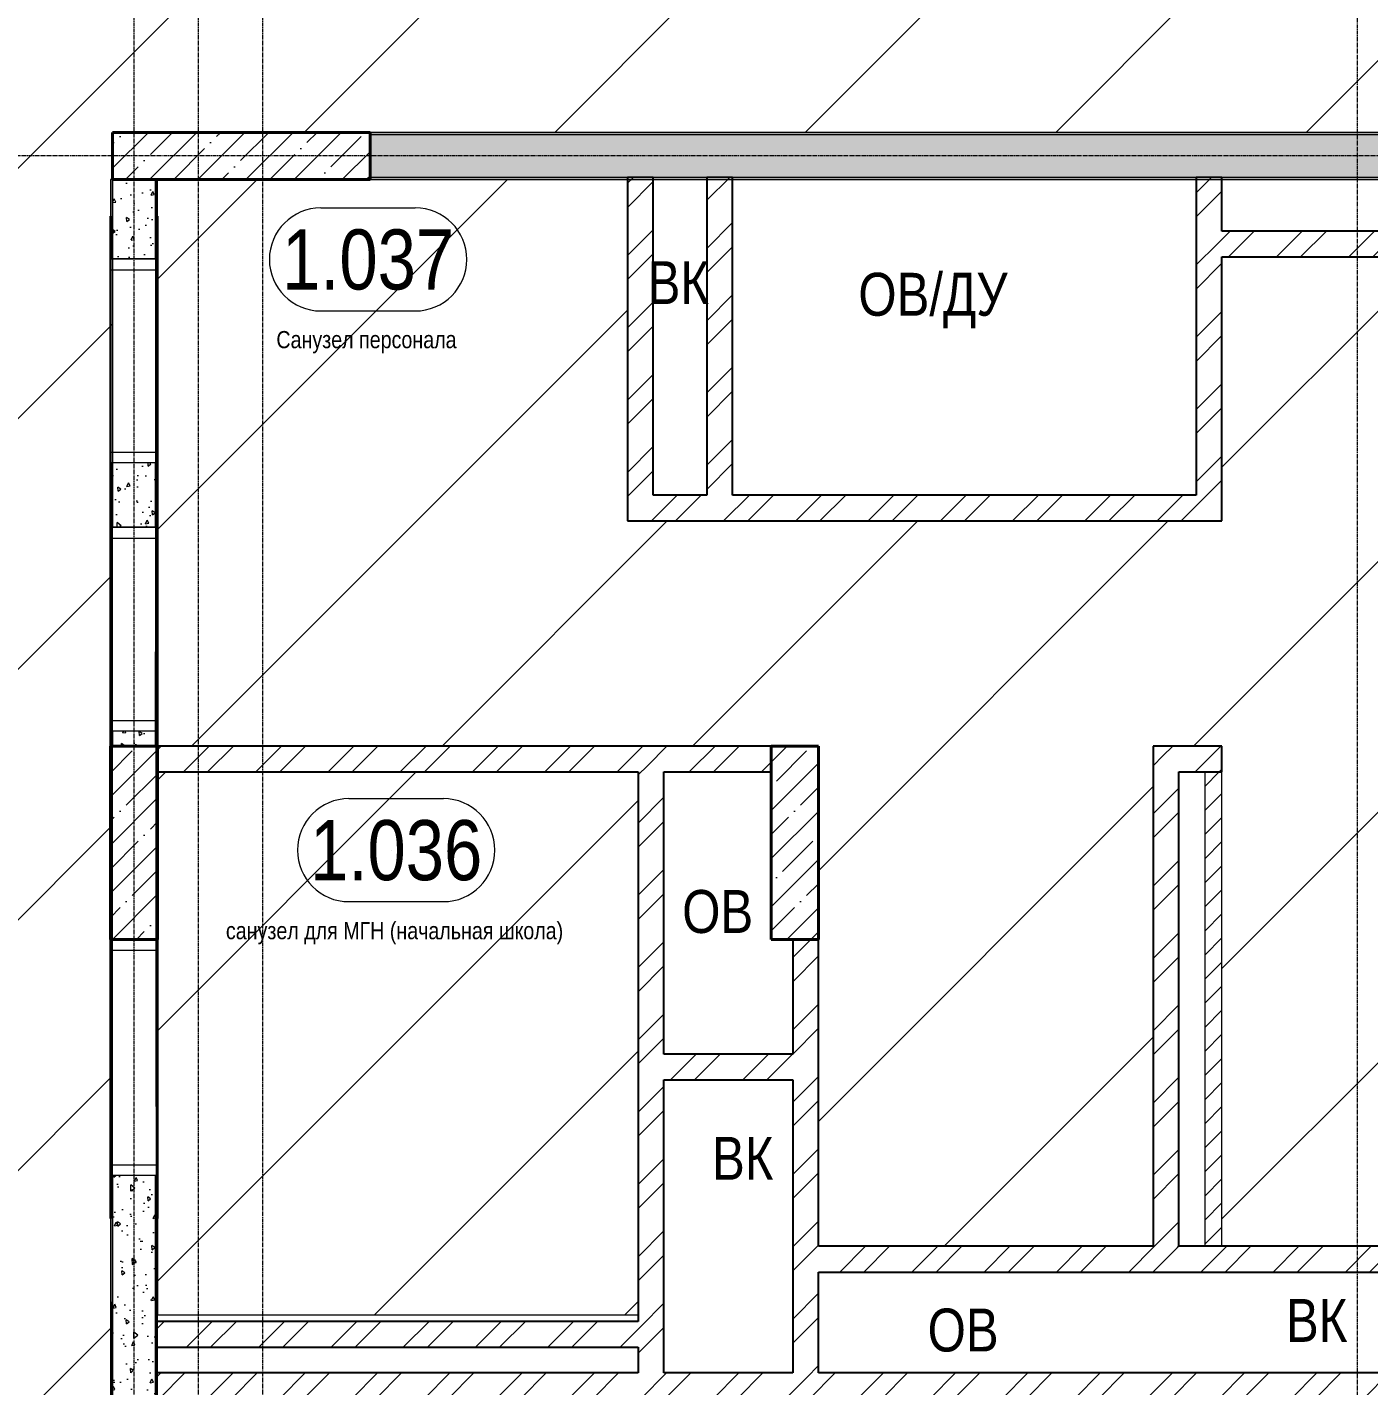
# Model space of a CAD drawing. Header units: millimetres. Extents: x -24360 to 609566, y -391049 to 148426.
# Drawn here: x 520806 to 527060, y -77966 to -71636 of the extents above; entities that cross this region are included whole.
import ezdxf
from ezdxf.enums import TextEntityAlignment as Align

# ---------------------------------------------------------------- set-up
doc = ezdxf.new("R2010")
doc.units = ezdxf.units.MM
doc.linetypes.add('CENTER2', pattern=[28.575, 19.05, -3.175, 3.175, -3.175])
doc.linetypes.add('HIDDEN2', pattern=[4.7625, 3.175, -1.5875])
doc.layers.get('Defpoints').update_dxf_attribs({"color": 140})
for name, color, linetype, lineweight in [('АР_Area', 5, 'Continuous', 5), ('АР_Двери_внутренние', 5, 'Continuous', 9), ('АР_Колонны', 70, 'Continuous', 30), ('АР_Стены ЖБ', 7, 'Continuous', 30), ('АР_Стены кирпич', 32, 'Continuous', 25), ('АР_Стены ПЕНОблок', 52, 'Continuous', 20), ('АР_Тонкая', 254, 'Continuous', 5), ('АР_Штриховка', 8, 'Continuous', 0), ('ВК_Шахты', 5, 'Continuous', 9), ('ОВ_Шахты', 1, 'Continuous', 5), ('Потолок штриховка', 200, 'Continuous', 15)]:
    doc.layers.add(name, color=color, linetype=linetype, lineweight=lineweight)
doc.layers.add('АР_Оси_РД_100', color=7, linetype='Continuous', lineweight=0, true_color=0x525252)
doc.layers.add('РД_Проем', color=230, linetype='Continuous', lineweight=0, plot=False)
doc.layers.add('РД_проем_инж перемыч_подсчет', color=50, linetype='Continuous', lineweight=30, plot=False)
doc.styles.add('style1', font='ARIALN.TTF')
pattern_1 = [(45, (509004.53, -133435.88), (-168.3798, 168.3798), []), (45, (509116.79, -133435.88), (-168.3798, 168.3798), [])]
pattern_2 = [(45, (509004.53, -133435.88), (-168.3798, 168.3798), []), (45, (509116.79, -133435.88), (-168.3798, 168.3798), [])]
pattern_3 = [(45, (509004.53, -133435.88), (-168.3798, 168.3798), []), (45, (509116.79, -133435.88), (-168.3798, 168.3798), [])]
pattern_4 = [(45, (509004.53, -133435.88), (-168.3798, 168.3798), []), (45, (509116.79, -133435.88), (-168.3798, 168.3798), [])]
pattern_5 = [(45, (509004.53, -133435.88), (-112.2532, 112.2532), []), (45, (509116.79, -133435.88), (-112.2532, 112.2532), [198.4375, -39.6875, 0, -39.6875])]

# ---------------------------------------------------------------- blocks, each defined once
blk = doc.blocks.new('MOK-МаркаПом_овал_ареал')
for p, q in [((-2.75, 3), (2.75, 3)), ((-2.75, -3), (2.75, -3))]:
    blk.add_line(p, q)
for centre, radius, start, end in [((-2.75, 0), 3, 90, 270), ((2.75, 0), 3, 270, 90), ((-3.75, 0), 3.5, 0, 0.00095)]:
    blk.add_arc(centre, radius, start, end)
at = {"color": 0, "style": 'style1'}
blk.add_attdef('АР-ПОМЕЩЕНИЕ:НОМЕР', text='', height=3.5, dxfattribs=at).set_placement((0, 0), align=Align.MIDDLE)

msp = doc.modelspace()

# ---------------------------------------------------------------- hatches: boundary and pattern name
at = {"layer": 'АР_Штриховка', "linetype": 'Continuous', "lineweight": 5, "true_color": 0x000000}
h = msp.add_hatch(dxfattribs=at)
h.set_pattern_fill('ANSI35', color=18, scale=25, style=0)
h.set_pattern_definition([(45, (509004.53, -133435.88), (-112.2532, 112.2532), []), (45, (509116.79, -133435.88), (-112.2532, 112.2532), [198.4375, -39.6875, 0, -39.6875])])
h.paths.add_polyline_path([(522404.532, -72345.876), (522404.532, -72125.876), (521204.532, -72125.876), (521204.532, -72345.876)], flags=0)
h = msp.add_hatch(dxfattribs=at)
h.set_pattern_fill('ANSI35', color=18, scale=25, style=0)
h.set_pattern_definition([(45, (509004.53, -133435.88), (-112.2532, 112.2532), []), (45, (509116.79, -133435.88), (-112.2532, 112.2532), [198.4375, -39.6875, 0, -39.6875])])
h.paths.add_polyline_path([(522404.532, -72345.876), (522404.532, -72125.876), (521204.532, -72125.876), (521204.532, -72345.876)], flags=0)
at = {"layer": 'АР_Штриховка', "linetype": 'Continuous', "lineweight": 0, "true_color": 0x000000}
h = msp.add_hatch(dxfattribs=at)
h.set_pattern_fill('AR-CONC', color=18, angle=-315, style=0)
h.set_pattern_definition([(95, (509004.53, -133435.88), (140.09465, 117.55338), [19.05, -209.55]), (40, (509004.53, -133435.88), (-160.01845, 110.17673), [15.24, -167.6406]), (145.45144, (509016.2, -133426.08), (-19.9238, 227.7301), [16.19, -178.09024]), (91.1842, (508968.61, -133399.95), (221.41024, 161.9534), [28.575, -314.325]), (141.63556, (508987.06, -133386.46), (-7.0866, 342.8268), [24.285, -267.1356]), (36.18415, (508968.6, -133399.95), (-7.0866, 342.8268), [22.86, -251.4597]), (66, (508995.55, -133390.97), (179.51998, 34.89515), [19.05, -209.55]), (11, (508995.55, -133390.97), (-86.5399, 173.9412), [15.24, -167.64]), (116.45144, (509010.51, -133388.07), (92.98005, 208.83634), [16.19, -178.08994]), (82.5, (509004.53, -133435.876), (-57.60547, 61.973414), [0, -165.608, 0, -170.18, 0, -168.275]), (52.5, (509004.53, -133435.88), (-23.58973, 118.087), [0, -97.028, 0, -161.798, 0, -64.135]), (12.5, (508964.48, -133475.93), (99.92786, 91.826196), [0, -63.5, 0, -198.12, 0, -262.89]), (2.5, (508946.52, -133493.89), (86.7639, 122.7224), [0, -82.55, 0, -131.572, 0, -186.69])])
h.paths.add_polyline_path([(528984.532, -72335.876), (528984.532, -72135.876), (522404.532, -72135.876), (522404.532, -72335.876)], flags=0)
h = msp.add_hatch(dxfattribs=at)
h.set_pattern_fill('AR-CONC', color=18, angle=-315, style=0)
h.set_pattern_definition([(95, (509004.53, -133435.88), (140.09465, 117.55338), [19.05, -209.55]), (40, (509004.53, -133435.88), (-160.01845, 110.17673), [15.24, -167.6406]), (145.45144, (509016.2, -133426.08), (-19.9238, 227.7301), [16.19, -178.09024]), (91.1842, (508968.61, -133399.95), (221.41024, 161.9534), [28.575, -314.325]), (141.63556, (508987.06, -133386.46), (-7.0866, 342.8268), [24.285, -267.1356]), (36.18415, (508968.6, -133399.95), (-7.0866, 342.8268), [22.86, -251.4597]), (66, (508995.55, -133390.97), (179.51998, 34.89515), [19.05, -209.55]), (11, (508995.55, -133390.97), (-86.5399, 173.9412), [15.24, -167.64]), (116.45144, (509010.51, -133388.07), (92.98005, 208.83634), [16.19, -178.08994]), (82.5, (509004.53, -133435.876), (-57.60547, 61.973414), [0, -165.608, 0, -170.18, 0, -168.275]), (52.5, (509004.53, -133435.88), (-23.58973, 118.087), [0, -97.028, 0, -161.798, 0, -64.135]), (12.5, (508964.48, -133475.93), (99.92786, 91.826196), [0, -63.5, 0, -198.12, 0, -262.89]), (2.5, (508946.52, -133493.89), (86.7639, 122.7224), [0, -82.55, 0, -131.572, 0, -186.69])])
h.paths.add_polyline_path([(528984.532, -72335.876), (528984.532, -72135.876), (522404.532, -72135.876), (522404.532, -72335.876)], flags=0)
h = msp.add_hatch(dxfattribs=at)
h.set_pattern_fill('AR-CONC', color=18, angle=-315, style=0)
h.set_pattern_definition([(95, (509004.53, -133435.88), (140.09465, 117.55338), [19.05, -209.55]), (40, (509004.53, -133435.88), (-160.01845, 110.17673), [15.24, -167.6406]), (145.45144, (509016.2, -133426.08), (-19.9238, 227.7301), [16.19, -178.09024]), (91.1842, (508968.61, -133399.95), (221.41024, 161.9534), [28.575, -314.325]), (141.63556, (508987.06, -133386.46), (-7.0866, 342.8268), [24.285, -267.1356]), (36.18415, (508968.6, -133399.95), (-7.0866, 342.8268), [22.86, -251.4597]), (66, (508995.55, -133390.97), (179.51998, 34.89515), [19.05, -209.55]), (11, (508995.55, -133390.97), (-86.5399, 173.9412), [15.24, -167.64]), (116.45144, (509010.51, -133388.07), (92.98005, 208.83634), [16.19, -178.08994]), (82.5, (509004.53, -133435.876), (-57.60547, 61.973414), [0, -165.608, 0, -170.18, 0, -168.275]), (52.5, (509004.53, -133435.88), (-23.58973, 118.087), [0, -97.028, 0, -161.798, 0, -64.135]), (12.5, (508964.48, -133475.93), (99.92786, 91.826196), [0, -63.5, 0, -198.12, 0, -262.89]), (2.5, (508946.52, -133493.89), (86.7639, 122.7224), [0, -82.55, 0, -131.572, 0, -186.69])])
h.paths.add_polyline_path([(521404.532, -72345.876), (521204.532, -72345.876), (521204.532, -72715.876), (521404.532, -72715.876)], flags=0)
h.paths.add_polyline_path([(521404.532, -73665.876), (521204.532, -73665.876), (521204.532, -73965.876), (521404.532, -73965.876)], flags=0)
h.paths.add_polyline_path([(521404.532, -74915.876), (521204.532, -74915.876), (521204.532, -74985.876), (521404.532, -74985.876)], flags=0)
h = msp.add_hatch(dxfattribs=at)
h.set_pattern_fill('AR-CONC', color=18, angle=-315, style=0)
h.set_pattern_definition([(95, (509004.53, -133435.88), (140.09465, 117.55338), [19.05, -209.55]), (40, (509004.53, -133435.88), (-160.01845, 110.17673), [15.24, -167.6406]), (145.45144, (509016.2, -133426.08), (-19.9238, 227.7301), [16.19, -178.09024]), (91.1842, (508968.61, -133399.95), (221.41024, 161.9534), [28.575, -314.325]), (141.63556, (508987.06, -133386.46), (-7.0866, 342.8268), [24.285, -267.1356]), (36.18415, (508968.6, -133399.95), (-7.0866, 342.8268), [22.86, -251.4597]), (66, (508995.55, -133390.97), (179.51998, 34.89515), [19.05, -209.55]), (11, (508995.55, -133390.97), (-86.5399, 173.9412), [15.24, -167.64]), (116.45144, (509010.51, -133388.07), (92.98005, 208.83634), [16.19, -178.08994]), (82.5, (509004.53, -133435.876), (-57.60547, 61.973414), [0, -165.608, 0, -170.18, 0, -168.275]), (52.5, (509004.53, -133435.88), (-23.58973, 118.087), [0, -97.028, 0, -161.798, 0, -64.135]), (12.5, (508964.48, -133475.93), (99.92786, 91.826196), [0, -63.5, 0, -198.12, 0, -262.89]), (2.5, (508946.52, -133493.89), (86.7639, 122.7224), [0, -82.55, 0, -131.572, 0, -186.69])])
h.paths.add_polyline_path([(521404.532, -72345.876), (521204.532, -72345.876), (521204.532, -72715.876), (521404.532, -72715.876)], flags=0)
h.paths.add_polyline_path([(521404.532, -73665.876), (521204.532, -73665.876), (521204.532, -73965.876), (521404.532, -73965.876)], flags=0)
h.paths.add_polyline_path([(521404.532, -74915.876), (521204.532, -74915.876), (521204.532, -74985.876), (521404.532, -74985.876)], flags=0)
h = msp.add_hatch(dxfattribs=at)
h.set_pattern_fill('ANSI32', color=18, scale=25, angle=-360, style=0)
h.set_pattern_definition(pattern_1)
h.paths.add_polyline_path([(523724.532, -72335.876), (523604.532, -72335.876), (523604.532, -73935.876), (523724.532, -73815.876)], flags=0)
h = msp.add_hatch(dxfattribs=at)
h.set_pattern_fill('ANSI32', color=18, scale=25, angle=-360, style=0)
h.set_pattern_definition(pattern_1)
h.paths.add_polyline_path([(524094.532, -72335.876), (523974.532, -72335.876), (523974.532, -73815.876), (524014.532, -73845.876), (524094.532, -73815.876)], flags=0)
h = msp.add_hatch(dxfattribs=at)
h.set_pattern_fill('ANSI32', color=18, scale=25, style=0)
h.set_pattern_definition(pattern_3)
h.paths.add_polyline_path([(526254.532, -73815.876), (526374.532, -73935.876), (526374.532, -72705.876), (526344.532, -72625.876), (526254.532, -72585.876)], flags=0)
h.paths.add_polyline_path([(526254.532, -72585.876), (526344.532, -72625.876), (526374.532, -72585.876), (526374.532, -72335.876), (526254.532, -72335.876)], flags=0)
h = msp.add_hatch(dxfattribs=at)
h.set_pattern_fill('ANSI32', color=18, scale=25, angle=360, style=0)
h.set_pattern_definition(pattern_1)
h.paths.add_polyline_path([(528984.532, -72705.876), (528984.532, -72585.876), (526374.532, -72585.876), (526344.532, -72625.876), (526374.532, -72705.876)], flags=0)
h = msp.add_hatch(dxfattribs=at)
h.set_pattern_fill('ANSI32', color=18, scale=25, style=0)
h.set_pattern_definition([(45, (509004.53, -133435.88), (-168.3798, 168.3798), []), (45, (509116.79, -133435.88), (-168.3798, 168.3798), [])])
h.paths.add_polyline_path([(523724.532, -73815.876), (523604.532, -73935.876), (523974.532, -73935.876), (524014.532, -73845.876), (523974.532, -73815.876)], flags=0)
h.paths.add_polyline_path([(524094.532, -73815.876), (524014.532, -73845.876), (523974.532, -73935.876), (526374.532, -73935.876), (526254.532, -73815.876)], flags=0)
at = {"layer": 'АР_Штриховка', "linetype": 'Continuous', "lineweight": 5, "true_color": 0x000000}
h = msp.add_hatch(dxfattribs=at)
h.set_pattern_fill('ANSI35', color=18, scale=25, style=0)
h.set_pattern_definition([(45, (509004.53, -133435.88), (-112.2532, 112.2532), []), (45, (509116.79, -133435.88), (-112.2532, 112.2532), [198.4375, -39.6875, 0, -39.6875])])
h.paths.add_polyline_path([(521194.532, -75885.876), (521414.532, -75885.876), (521414.532, -74985.876), (521194.532, -74985.876)], flags=0)
h = msp.add_hatch(dxfattribs=at)
h.set_pattern_fill('ANSI35', color=18, scale=25, style=0)
h.set_pattern_definition(pattern_5)
h.paths.add_polyline_path([(521194.532, -75885.876), (521414.532, -75885.876), (521414.532, -74985.876), (521194.532, -74985.876)], flags=0)
at = {"layer": 'АР_Штриховка', "linetype": 'Continuous', "lineweight": 0, "true_color": 0x000000}
h = msp.add_hatch(dxfattribs=at)
h.set_pattern_fill('ANSI32', color=18, scale=25, angle=-360, style=0)
h.set_pattern_definition(pattern_4)
h.paths.add_polyline_path([(521414.532, -74985.876), (521414.532, -75105.876), (523654.532, -75105.876), (523694.532, -75075.876), (523654.532, -74985.876)], flags=0)
h.paths.add_polyline_path([(523654.532, -74985.876), (523694.532, -75075.876), (523774.532, -75105.876), (524274.533, -75105.876), (524274.533, -74985.876)], flags=0)
at = {"layer": 'АР_Штриховка', "linetype": 'Continuous', "lineweight": 5, "true_color": 0x000000}
h = msp.add_hatch(dxfattribs=at)
h.set_pattern_fill('ANSI35', color=18, scale=25, style=0)
h.set_pattern_definition(pattern_5)
h.paths.add_polyline_path([(524274.533, -75885.876), (524494.533, -75885.876), (524494.533, -74985.876), (524274.533, -74985.876)], flags=0)
at = {"layer": 'АР_Штриховка', "linetype": 'Continuous', "lineweight": 0, "true_color": 0x000000}
h = msp.add_hatch(dxfattribs=at)
h.set_pattern_fill('ANSI32', color=18, scale=25, style=0)
h.set_pattern_definition(pattern_2)
h.paths.add_polyline_path([(526054.533, -74985.876), (526174.533, -75105.876), (526374.532, -75105.876), (526374.532, -74985.876)], flags=0)
h = msp.add_hatch(dxfattribs=at)
h.set_pattern_fill('ANSI32', color=18, scale=25, style=0)
h.set_pattern_definition(pattern_3)
h.paths.add_polyline_path([(526054.533, -77315.876), (526134.533, -77345.876), (526174.533, -77315.876), (526174.533, -75105.876), (526054.533, -74985.876)], flags=0)
h = msp.add_hatch(dxfattribs=at)
h.set_pattern_fill('ANSI32', color=18, scale=25, angle=-360, style=0)
h.set_pattern_definition(pattern_1)
h.paths.add_polyline_path([(523774.532, -75105.876), (523694.532, -75075.876), (523654.532, -75105.876), (523654.532, -76540.643), (523744.532, -76500.643), (523774.532, -76420.643)], flags=0)
h.paths.add_polyline_path([(523774.532, -76540.643), (523744.532, -76500.643), (523654.532, -76540.643), (523654.532, -77665.876), (523684.532, -77705.876), (523774.532, -77665.876)], flags=0)
h.paths.add_polyline_path([(523774.532, -77665.876), (523684.532, -77705.876), (523654.532, -77785.876), (523654.532, -77905.876), (523694.532, -77935.876), (523774.532, -77905.876)], flags=0)
at = {"layer": 'АР_Штриховка', "linetype": 'Continuous', "lineweight": 0, "ltscale": 0.5, "true_color": 0x000000}
h = msp.add_hatch(dxfattribs=at)
h.set_pattern_fill('ANSI31', color=18, scale=25, style=0)
h.set_pattern_definition([(45, (509004.53, -133435.876), (-56.1266, 56.1266), [])])
h.paths.add_polyline_path([(526294.532, -77315.876), (526374.532, -77315.876), (526374.532, -75995.876), (526294.532, -75995.876)], flags=0)
h.paths.add_polyline_path([(526294.532, -75995.876), (526374.532, -75995.876), (526374.532, -75105.876), (526294.532, -75105.876)], flags=0)
at = {"layer": 'АР_Штриховка', "linetype": 'Continuous', "lineweight": 0, "true_color": 0x000000}
h = msp.add_hatch(dxfattribs=at)
h.set_pattern_fill('ANSI32', color=18, scale=25, angle=-360, style=0)
h.set_pattern_definition([(45, (509004.53, -133435.88), (-168.3798, 168.3798), []), (45, (509116.79, -133435.88), (-168.3798, 168.3798), [])])
h.paths.add_polyline_path([(524494.533, -75885.876), (524374.533, -75885.876), (524374.533, -76420.643), (524404.533, -76500.643), (524494.533, -76540.643)], flags=0)
h.paths.add_polyline_path([(524494.533, -76540.643), (524404.533, -76500.643), (524374.533, -76540.643), (524374.533, -77435.876), (524464.533, -77395.876), (524494.533, -77315.876)], flags=0)
h.paths.add_polyline_path([(524494.533, -77435.876), (524464.533, -77395.876), (524374.533, -77435.876), (524374.532, -77905.876), (524414.532, -77935.876), (524494.532, -77905.876)], flags=0)
h = msp.add_hatch(dxfattribs=at)
h.set_pattern_fill('ANSI32', color=18, scale=25, angle=-360, style=0)
h.set_pattern_definition(pattern_4)
h.paths.add_polyline_path([(523774.532, -76420.643), (523744.532, -76500.643), (523774.532, -76540.643), (524374.533, -76540.643), (524404.533, -76500.643), (524374.533, -76420.643)], flags=0)
h = msp.add_hatch(dxfattribs=at)
h.set_pattern_fill('AR-CONC', color=18, angle=-315, style=0)
h.set_pattern_definition([(95, (509004.53, -133435.88), (140.09465, 117.55338), [19.05, -209.55]), (40, (509004.53, -133435.88), (-160.01845, 110.1767), [15.24, -167.6406]), (145.45144, (509016.2, -133426.08), (-19.9238, 227.7301), [16.19, -178.09024]), (91.1842, (508968.61, -133399.95), (221.4102, 161.9534), [28.575, -314.325]), (141.63556, (508987.06, -133386.46), (-7.0866, 342.8268), [24.285, -267.1356]), (36.18415, (508968.6, -133399.95), (-7.0866, 342.8268), [22.86, -251.4597]), (66, (508995.55, -133390.97), (179.51998, 34.89515), [19.05, -209.55]), (11, (508995.55, -133390.97), (-86.5399, 173.9412), [15.24, -167.64]), (116.45145, (509010.51, -133388.07), (92.98005, 208.83634), [16.19, -178.08994]), (82.5, (509004.53, -133435.876), (-57.60547, 61.97341), [0, -165.608, 0, -170.18, 0, -168.275]), (52.5, (509004.53, -133435.88), (-23.58973, 118.087), [0, -97.028, 0, -161.798, 0, -64.135]), (12.5, (508964.48, -133475.93), (99.92786, 91.826196), [0, -63.5, 0, -198.12, 0, -262.89]), (2.5, (508946.52, -133493.89), (86.7639, 122.7224), [0, -82.55, 0, -131.572, 0, -186.69])])
h.paths.add_polyline_path([(521404.532, -76985.876), (521204.532, -76985.876), (521204.532, -78285.876), (521404.532, -78285.876)], flags=0)
h.paths.add_polyline_path([(521404.532, -79235.876), (521204.532, -79235.876), (521204.532, -79835.876), (521404.532, -79835.876)], flags=0)
h = msp.add_hatch(dxfattribs=at)
h.set_pattern_fill('AR-CONC', color=18, angle=-315, style=0)
h.set_pattern_definition([(95, (509004.53, -133435.88), (140.09465, 117.55338), [19.05, -209.55]), (40, (509004.53, -133435.88), (-160.01845, 110.1767), [15.24, -167.6406]), (145.45144, (509016.2, -133426.08), (-19.9238, 227.7301), [16.19, -178.09024]), (91.1842, (508968.61, -133399.95), (221.4102, 161.9534), [28.575, -314.325]), (141.63556, (508987.06, -133386.46), (-7.0866, 342.8268), [24.285, -267.1356]), (36.18415, (508968.6, -133399.95), (-7.0866, 342.8268), [22.86, -251.4597]), (66, (508995.55, -133390.97), (179.51998, 34.89515), [19.05, -209.55]), (11, (508995.55, -133390.97), (-86.5399, 173.9412), [15.24, -167.64]), (116.45145, (509010.51, -133388.07), (92.98005, 208.83634), [16.19, -178.08994]), (82.5, (509004.53, -133435.876), (-57.60547, 61.97341), [0, -165.608, 0, -170.18, 0, -168.275]), (52.5, (509004.53, -133435.88), (-23.58973, 118.087), [0, -97.028, 0, -161.798, 0, -64.135]), (12.5, (508964.48, -133475.93), (99.92786, 91.826196), [0, -63.5, 0, -198.12, 0, -262.89]), (2.5, (508946.52, -133493.89), (86.7639, 122.7224), [0, -82.55, 0, -131.572, 0, -186.69])])
h.paths.add_polyline_path([(521404.532, -76985.876), (521204.532, -76985.876), (521204.532, -78285.876), (521404.532, -78285.876)], flags=0)
h.paths.add_polyline_path([(521404.532, -79235.876), (521204.532, -79235.876), (521204.532, -79835.876), (521404.532, -79835.876)], flags=0)
h = msp.add_hatch(dxfattribs=at)
h.set_pattern_fill('ANSI32', color=18, scale=25, style=0)
h.set_pattern_definition(pattern_2)
h.paths.add_polyline_path([(524494.533, -77315.876), (524464.533, -77395.876), (524494.533, -77435.876), (526174.533, -77435.876), (526134.533, -77345.876), (526054.533, -77315.876)], flags=0)
h.paths.add_polyline_path([(526174.533, -77315.876), (526134.533, -77345.876), (526174.533, -77435.876), (529004.532, -77435.876), (529004.532, -77315.876)], flags=0)
h = msp.add_hatch(dxfattribs=at)
h.set_pattern_fill('ANSI32', color=18, scale=25, angle=360, style=0)
h.set_pattern_definition(pattern_1)
h.paths.add_polyline_path([(523654.532, -77785.876), (523684.532, -77705.876), (523654.532, -77665.876), (521404.532, -77665.876), (521404.532, -77785.876)], flags=0)
h = msp.add_hatch(dxfattribs=at)
h.set_pattern_fill('ANSI32', color=18, scale=25, angle=360, style=0)
h.set_pattern_definition(pattern_1)
h.paths.add_polyline_path([(529004.532, -78025.876), (529004.532, -77905.876), (525224.532, -77905.876), (525184.532, -77995.876), (525224.532, -78025.876)], flags=0)
h.paths.add_polyline_path([(525104.532, -78025.876), (525184.532, -77995.876), (525224.532, -77905.876), (524494.532, -77905.876), (524414.532, -77935.876), (524374.532, -78025.876)], flags=0)
h.paths.add_polyline_path([(524374.532, -78025.876), (524414.532, -77935.876), (524374.532, -77905.876), (523774.532, -77905.876), (523694.532, -77935.876), (523654.532, -78025.876)], flags=0)
h.paths.add_polyline_path([(523654.532, -78025.876), (523694.532, -77935.876), (523654.532, -77905.876), (521404.532, -77905.876), (521404.532, -78025.876)], flags=0)
at = {"layer": 'Потолок штриховка'}
h = msp.add_hatch(dxfattribs=at)
h.set_pattern_fill('ANSI31', color=256, scale=260)
h.paths.add_polyline_path([(516914.532, -93915.876), (516914.532, -69960.876), (518180, -69980.876), (518185.057, -69660.876), (522949.532, -69660.876), (522948.983, -65160.876), (525839.532, -65188.909), (525838.623, -66079.643), (529004.428, -66065.129), (528984.532, -72125.876), (521204.532, -72125.876), (521194.532, -93915.876), (520674.532, -93915.876), (520674.532, -94535.876), (517434.532, -94545.876), (517434.537, -93915.876)])
h.paths.add_polyline_path([(521414.532, -81135.876), (521414.532, -79565.876), (525424.532, -79565.876), (525424.532, -80025.876), (525504.532, -80025.876), (525504.532, -78025.876), (529004.532, -78025.876), (528984.532, -81055.935), (528984.532, -81135.874)])
h.paths.add_polyline_path([(521414.532, -78025.876), (525104.532, -78025.876), (525104.532, -79445.876), (521414.532, -79445.876)], flags=16)
h.paths.add_polyline_path([(521414.532, -77635.876), (523654.532, -77635.876), (523654.532, -75105.876), (521414.532, -75105.876)], flags=17)
h.paths.add_polyline_path([(521404.532, -74985.876), (521409.532, -72345.876), (523604.532, -72345.876), (523604.532, -73935.876), (526374.532, -73935.876), (526374.532, -72705.876), (528984.532, -72705.876), (528984.532, -77315.876), (526374.532, -77315.876), (526374.532, -74985.876), (526054.533, -74985.876), (526054.533, -77315.876), (524494.533, -77315.875), (524494.533, -74985.876)], flags=17)

# ---------------------------------------------------------------- linework, layer by layer
at = {"layer": 'АР_Двери_внутренние', "color": 18, "linetype": 'Continuous', "lineweight": 9, "true_color": 0x000000}
for points in [[(521414.532, -72765.876), (521414.532, -72715.876), (521194.532, -72715.876), (521194.532, -72765.876)], [(521414.532, -72765.876), (521414.532, -72715.876), (521194.532, -72715.876), (521194.532, -72765.876)], [(521414.532, -73615.876), (521414.532, -73665.876), (521194.532, -73665.876), (521194.532, -73615.876)], [(521414.532, -73615.876), (521414.532, -73665.876), (521194.532, -73665.876), (521194.532, -73615.876)], [(521414.532, -74015.876), (521414.532, -73965.876), (521194.532, -73965.876), (521194.532, -74015.876)], [(521414.532, -74015.876), (521414.532, -73965.876), (521194.532, -73965.876), (521194.532, -74015.876)], [(521414.532, -74865.876), (521414.532, -74915.876), (521194.532, -74915.876), (521194.532, -74865.876)], [(521414.532, -74865.876), (521414.532, -74915.876), (521194.532, -74915.876), (521194.532, -74865.876)], [(521414.532, -75935.876), (521414.532, -75885.876), (521194.532, -75885.876), (521194.532, -75935.876)], [(521414.532, -75935.876), (521414.532, -75885.876), (521194.532, -75885.876), (521194.532, -75935.876)], [(521414.532, -76935.876), (521414.532, -76985.876), (521194.532, -76985.876), (521194.532, -76935.876)], [(521414.532, -76935.876), (521414.532, -76985.876), (521194.532, -76985.876), (521194.532, -76935.876)]]:
    msp.add_lwpolyline(points, close=True, dxfattribs=at)
at = {"layer": 'АР_Колонны', "color": 18, "linetype": 'HIDDEN2', "lineweight": 25, "true_color": 0x000000}
for p, q in [((521204.532, -72125.876), (522404.532, -72125.876)), ((521204.532, -72345.876), (521204.532, -72125.876)), ((521204.532, -72125.876), (522404.532, -72125.876)), ((521204.532, -72345.876), (521204.532, -72125.876)), ((522404.532, -72125.876), (522404.532, -72345.876)), ((522404.532, -72125.876), (522404.532, -72345.876)), ((522404.532, -72345.876), (521204.532, -72345.876)), ((522404.532, -72345.876), (521204.532, -72345.876)), ((521194.532, -74985.876), (521414.532, -74985.876)), ((521194.532, -75885.876), (521194.532, -74985.876)), ((521194.532, -74985.876), (521414.532, -74985.876)), ((521194.532, -75885.876), (521194.532, -74985.876)), ((521414.532, -74985.876), (521414.532, -75885.876)), ((524274.533, -74985.876), (524494.533, -74985.876)), ((524274.533, -75885.876), (524274.533, -74985.876)), ((524494.533, -74985.876), (524494.533, -75885.876)), ((521414.532, -75885.876), (521194.532, -75885.876)), ((521414.532, -75885.876), (521194.532, -75885.876)), ((524494.533, -75885.876), (524274.533, -75885.876))]:
    msp.add_line(p, q, dxfattribs=at)
at = {"layer": 'АР_Колонны', "color": 18, "linetype": 'Continuous', "lineweight": 30, "true_color": 0x000000}
for p, q in [((521204.532, -72125.876), (521204.532, -72345.876)), ((522404.532, -72125.876), (521204.532, -72125.876)), ((521204.532, -72125.876), (521204.532, -72345.876)), ((522404.532, -72125.876), (521204.532, -72125.876)), ((522404.532, -72345.876), (522404.532, -72125.876)), ((522404.532, -72345.876), (522404.532, -72125.876)), ((521204.532, -72345.876), (522404.532, -72345.876)), ((521204.532, -72345.876), (522404.532, -72345.876)), ((521414.532, -74985.876), (521194.532, -74985.876)), ((521194.532, -74985.876), (521194.532, -75885.876)), ((521414.532, -74985.876), (521194.532, -74985.876)), ((521194.532, -74985.876), (521194.532, -75885.876)), ((521414.532, -75885.876), (521414.532, -74985.876)), ((524494.533, -74985.876), (524274.533, -74985.876)), ((524274.533, -74985.876), (524274.533, -75885.876)), ((524494.533, -75885.876), (524494.533, -74985.876)), ((521194.532, -75885.876), (521414.532, -75885.876)), ((521194.532, -75885.876), (521414.532, -75885.876)), ((524274.533, -75885.876), (524494.533, -75885.876))]:
    msp.add_line(p, q, dxfattribs=at)
at = {"layer": 'АР_Оси_РД_100', "linetype": 'CENTER2'}
msp.add_line((533204.533, -72235.876), (513999.575, -72235.876), dxfattribs=at)
for points in [[(521304.533, -97435.876), (521304.533, -62107.197), (521004.533, -61707.196)], [(521604.533, -97435.876), (521604.533, -61707.197)], [(521904.533, -97435.876), (521904.533, -62107.197), (522224.7, -61706.519)], [(526854.533, -61707.197), (527004.533, -62107.197), (527004.533, -97435.876)]]:
    msp.add_lwpolyline(points, dxfattribs=at)
at = {"layer": 'АР_Стены ЖБ', "color": 18, "linetype": 'Continuous', "lineweight": 40, "true_color": 0x000000}
for p, q in [((522404.532, -72125.876), (521204.532, -72125.876)), ((521204.532, -72125.876), (521204.532, -72345.876)), ((522404.532, -72125.876), (521204.532, -72125.876)), ((521204.532, -72125.876), (521204.532, -72345.876)), ((522404.532, -72345.876), (522404.532, -72125.876)), ((522404.532, -72345.876), (522404.532, -72125.876)), ((521204.532, -72345.876), (522404.532, -72345.876)), ((521204.532, -72345.876), (522404.532, -72345.876)), ((521414.532, -74985.876), (521194.532, -74985.876)), ((521194.532, -74985.876), (521194.532, -75885.876)), ((521414.532, -74985.876), (521194.532, -74985.876)), ((521194.532, -74985.876), (521194.532, -75885.876)), ((521414.532, -75885.876), (521414.532, -74985.876)), ((524494.533, -74985.876), (524274.533, -74985.876)), ((524274.533, -74985.876), (524274.533, -75885.876)), ((524494.533, -75885.876), (524494.533, -74985.876)), ((521194.532, -75885.876), (521414.532, -75885.876)), ((521194.532, -75885.876), (521414.532, -75885.876)), ((524274.533, -75885.876), (524494.533, -75885.876))]:
    msp.add_line(p, q, dxfattribs=at)
at = {"layer": 'АР_Стены кирпич', "color": 18, "linetype": 'Continuous', "lineweight": 25, "true_color": 0x000000}
for p, q in [((523724.532, -72335.876), (523604.532, -72335.876)), ((523724.532, -72335.876), (523604.532, -72335.876)), ((523604.532, -72335.876), (523604.532, -73935.876)), ((523724.532, -73815.876), (523724.532, -72335.876)), ((524094.532, -72335.876), (523974.532, -72335.876)), ((524094.532, -72335.876), (523974.532, -72335.876)), ((523974.532, -72335.876), (523974.532, -73815.876)), ((524094.532, -73815.876), (524094.532, -72335.876)), ((526374.532, -72335.876), (526254.532, -72335.876)), ((526374.532, -72335.876), (526254.532, -72335.876)), ((526254.532, -72335.876), (526254.532, -72585.876)), ((526374.532, -72585.876), (526374.532, -72335.876)), ((526254.532, -72585.876), (526254.532, -73815.876)), ((528984.532, -72585.876), (526374.532, -72585.876)), ((526374.532, -72705.876), (528984.532, -72705.876)), ((526374.532, -73935.876), (526374.532, -72705.876)), ((523974.532, -73815.876), (523724.532, -73815.876)), ((526254.532, -73815.876), (524094.532, -73815.876)), ((523604.532, -73935.876), (523974.532, -73935.876)), ((523974.532, -73935.876), (526374.532, -73935.876)), ((521414.532, -74985.876), (521414.532, -75105.876)), ((523654.532, -74985.876), (521414.532, -74985.876)), ((524274.533, -74985.876), (523654.532, -74985.876)), ((524274.533, -75105.876), (524274.533, -74985.876)), ((526374.532, -74985.876), (526054.533, -74985.876)), ((526054.533, -74985.876), (526054.533, -77315.876)), ((526374.532, -75105.876), (526374.532, -74985.876)), ((521414.532, -75105.876), (523654.532, -75105.876)), ((523654.532, -75105.876), (523654.532, -76540.643)), ((523774.532, -76420.643), (523774.532, -75105.876)), ((523774.532, -75105.876), (524274.533, -75105.876)), ((526174.533, -75105.876), (526374.532, -75105.876)), ((526174.533, -77315.876), (526174.533, -75105.876)), ((524494.533, -75885.876), (524374.533, -75885.876)), ((524374.533, -75885.876), (524374.533, -76420.643)), ((524494.533, -76540.643), (524494.533, -75885.876)), ((524374.533, -76420.643), (523774.532, -76420.643)), ((523654.532, -76540.643), (523654.532, -77665.876)), ((523774.532, -77665.876), (523774.532, -76540.643)), ((523774.532, -76540.643), (524374.533, -76540.643)), ((524374.533, -76540.643), (524374.533, -77435.876)), ((524494.533, -77315.876), (524494.533, -76540.643)), ((526054.533, -77315.876), (524494.533, -77315.876)), ((529004.532, -77315.876), (526174.533, -77315.876)), ((524374.533, -77435.876), (524374.532, -77905.876)), ((524494.532, -77905.876), (524494.533, -77435.876)), ((524494.533, -77435.876), (526174.533, -77435.876)), ((526174.533, -77435.876), (529004.532, -77435.876)), ((523654.532, -77665.876), (521404.532, -77665.876)), ((521404.532, -77665.876), (521404.532, -77785.876)), ((523774.532, -77905.876), (523774.532, -77665.876)), ((521404.532, -77785.876), (523654.532, -77785.876)), ((523654.532, -77785.876), (523654.532, -77905.876)), ((523654.532, -77905.876), (521404.532, -77905.876)), ((521404.532, -77905.876), (521404.532, -78025.876)), ((524374.532, -77905.876), (523774.532, -77905.876)), ((525224.532, -77905.876), (524494.532, -77905.876)), ((529004.532, -77905.876), (525224.532, -77905.876))]:
    msp.add_line(p, q, dxfattribs=at)
at = {"layer": 'АР_Стены ПЕНОблок', "color": 18, "linetype": 'Continuous', "lineweight": 20, "true_color": 0x000000}
for p, q in [((528984.532, -72135.876), (522404.532, -72135.876)), ((522404.532, -72135.876), (522404.532, -72335.876)), ((528984.532, -72135.876), (522404.532, -72135.876)), ((522404.532, -72135.876), (522404.532, -72335.876)), ((521404.532, -72345.876), (521204.532, -72345.876)), ((521204.532, -72345.876), (521204.532, -72715.876)), ((521404.532, -72345.876), (521204.532, -72345.876)), ((521204.532, -72345.876), (521204.532, -72715.876)), ((521404.532, -72715.876), (521404.532, -72345.876)), ((521404.532, -72715.876), (521404.532, -72345.876)), ((522404.532, -72335.876), (528984.532, -72335.876)), ((522404.532, -72335.876), (528984.532, -72335.876)), ((521204.532, -72715.876), (521404.532, -72715.876)), ((521204.532, -72715.876), (521404.532, -72715.876)), ((521404.532, -73665.876), (521204.532, -73665.876)), ((521204.532, -73665.876), (521204.532, -73965.876)), ((521404.532, -73665.876), (521204.532, -73665.876)), ((521204.532, -73665.876), (521204.532, -73965.876)), ((521404.532, -73965.876), (521404.532, -73665.876)), ((521404.532, -73855.876), (521404.532, -73935.876)), ((523604.532, -73935.876), (523604.532, -73855.876)), ((521204.532, -73965.876), (521404.532, -73965.876)), ((521204.532, -73965.876), (521404.532, -73965.876)), ((521404.532, -74915.876), (521204.532, -74915.876)), ((521204.532, -74915.876), (521204.532, -74985.876)), ((521404.532, -74915.876), (521204.532, -74915.876)), ((521204.532, -74915.876), (521204.532, -74985.876)), ((521404.532, -74985.876), (521404.532, -74915.876)), ((521204.532, -74985.876), (521404.532, -74985.876)), ((521204.532, -74985.876), (521404.532, -74985.876)), ((526374.532, -75105.876), (526294.532, -75105.876)), ((526294.532, -75105.876), (526294.532, -75995.876)), ((526374.532, -75995.876), (526374.532, -75105.876)), ((526294.532, -75995.876), (526294.532, -77315.876)), ((526374.532, -77315.876), (526374.532, -75995.876)), ((521404.532, -76985.876), (521204.532, -76985.876)), ((521204.532, -76985.876), (521204.532, -78285.876)), ((521404.532, -76985.876), (521204.532, -76985.876)), ((521204.532, -76985.876), (521204.532, -78285.876)), ((521404.532, -78285.876), (521404.532, -76985.876)), ((526294.532, -77315.876), (526374.532, -77315.876))]:
    msp.add_line(p, q, dxfattribs=at)
at = {"layer": 'АР_Тонкая', "color": 18, "linetype": 'Continuous', "lineweight": 0, "true_color": 0x000000}
for p, q in [((528984.532, -72125.876), (522404.532, -72125.876)), ((522404.532, -72125.876), (522404.532, -72135.876)), ((528984.532, -72125.876), (522404.532, -72125.876)), ((522404.532, -72125.876), (522404.532, -72135.876)), ((522404.532, -72135.876), (528984.532, -72135.876)), ((522404.532, -72135.876), (528984.532, -72135.876)), ((521204.532, -72345.876), (521194.532, -72345.876)), ((521194.532, -72345.876), (521194.532, -72715.876)), ((521204.532, -72345.876), (521194.532, -72345.876)), ((521194.532, -72345.876), (521194.532, -72715.876)), ((521204.532, -72715.876), (521204.532, -72345.876)), ((521204.532, -72715.876), (521204.532, -72345.876)), ((521414.532, -72345.876), (521404.532, -72345.876)), ((521404.532, -72345.876), (521404.532, -72715.876)), ((521404.532, -72345.876), (521414.532, -94535.876)), ((521414.532, -72345.876), (521404.532, -72345.876)), ((521404.532, -72345.876), (521404.532, -72715.876)), ((521414.532, -72715.876), (521414.532, -72345.876)), ((521414.532, -72715.876), (521414.532, -72345.876)), ((528984.532, -72335.876), (522404.532, -72335.876)), ((522404.532, -72335.876), (522404.532, -72345.876)), ((528984.532, -72335.876), (522404.532, -72335.876)), ((522404.532, -72335.876), (522404.532, -72345.876)), ((522404.532, -72345.876), (528984.532, -72345.876)), ((522404.532, -72345.876), (528984.532, -72345.876)), ((521194.532, -72715.876), (521204.532, -72715.876)), ((521194.532, -72715.876), (521204.532, -72715.876)), ((521404.532, -72715.876), (521414.532, -72715.876)), ((521204.532, -73665.876), (521194.532, -73665.876)), ((521194.532, -73665.876), (521194.532, -73965.876)), ((521204.532, -73665.876), (521194.532, -73665.876)), ((521194.532, -73665.876), (521194.532, -73965.876)), ((521204.532, -73965.876), (521204.532, -73665.876)), ((521204.532, -73965.876), (521204.532, -73665.876)), ((521414.532, -73665.876), (521404.532, -73665.876)), ((521404.532, -73665.876), (521404.532, -73965.876)), ((521414.532, -73965.876), (521414.532, -73665.876)), ((521194.532, -73965.876), (521204.532, -73965.876)), ((521194.532, -73965.876), (521204.532, -73965.876)), ((521404.532, -73965.876), (521414.532, -73965.876)), ((521204.532, -74915.876), (521194.532, -74915.876)), ((521194.532, -74915.876), (521194.532, -74985.876)), ((521204.532, -74915.876), (521194.532, -74915.876)), ((521194.532, -74915.876), (521194.532, -74985.876)), ((521204.532, -74985.876), (521204.532, -74915.876)), ((521204.532, -74985.876), (521204.532, -74915.876)), ((521414.532, -74915.876), (521404.532, -74915.876)), ((521404.532, -74915.876), (521404.532, -74985.876)), ((521414.532, -74985.876), (521414.532, -74915.876)), ((521194.532, -74985.876), (521204.532, -74985.876)), ((521194.532, -74985.876), (521204.532, -74985.876)), ((521404.532, -74985.876), (521414.532, -74985.876)), ((521204.532, -76985.876), (521194.532, -76985.876)), ((521194.532, -76985.876), (521194.532, -78285.876)), ((521204.532, -76985.876), (521194.532, -76985.876)), ((521194.532, -76985.876), (521194.532, -78285.876)), ((521204.532, -78285.876), (521204.532, -76985.876)), ((521204.532, -78285.876), (521204.532, -76985.876)), ((521414.532, -76985.876), (521404.532, -76985.876)), ((521404.532, -76985.876), (521404.532, -78285.876)), ((521414.532, -78285.876), (521414.532, -76985.876))]:
    msp.add_line(p, q, dxfattribs=at)
at = {"layer": 'Потолок штриховка'}
for points in [[(516914.532, -93915.876), (516914.532, -69960.876), (518180, -69980.876), (518185.057, -69660.876), (522949.532, -69660.876), (522948.983, -65160.876), (525839.532, -65188.909), (525838.623, -66079.643), (529004.428, -66065.129), (528984.532, -72125.876), (521204.532, -72125.876), (521194.532, -93915.876), (520674.532, -93915.876), (520674.532, -94535.876), (517434.532, -94545.876), (517434.537, -93915.876)], [(521404.532, -74985.876), (521409.532, -72345.876), (523604.532, -72345.876), (523604.532, -73935.876), (526374.532, -73935.876), (526374.532, -72705.876), (528984.532, -72705.876), (528984.532, -77315.876), (526374.532, -77315.876), (526374.532, -74985.876), (526054.533, -74985.876), (526054.533, -77315.876), (524494.533, -77315.875), (524494.533, -74985.876)], [(521414.532, -77635.876), (523654.532, -77635.876), (523654.532, -75105.876), (521414.532, -75105.876)]]:
    msp.add_lwpolyline(points, close=True, dxfattribs=at)
at = {"layer": 'РД_Проем', "color": 18, "linetype": 'Continuous', "lineweight": 0, "true_color": 0x000000}
for p, q in [((521194.532, -72715.876), (521194.532, -73665.876)), ((521194.532, -72715.876), (521194.532, -73665.876)), ((521414.532, -72715.876), (521414.532, -73665.876)), ((521194.532, -73965.876), (521194.532, -74915.876)), ((521194.532, -73965.876), (521194.532, -74915.876)), ((521414.532, -73965.876), (521414.532, -74915.876)), ((521194.532, -75885.876), (521194.532, -76985.876)), ((521194.532, -75885.876), (521194.532, -76985.876)), ((521414.532, -75885.876), (521414.532, -76985.876))]:
    msp.add_line(p, q, dxfattribs=at)
at = {"layer": 'РД_проем_инж перемыч_подсчет', "color": 18, "linetype": 'Continuous', "lineweight": 30, "true_color": 0x000000}
for p, q in [((521194.532, -72515.876), (521194.532, -73865.876)), ((521194.532, -72515.876), (521194.532, -73865.876)), ((521414.532, -72515.876), (521414.532, -73865.876)), ((521194.532, -73835.876), (521194.532, -74985.876)), ((521194.532, -73835.876), (521194.532, -74985.876)), ((521414.532, -73835.876), (521414.532, -74985.876)), ((521194.532, -75885.876), (521194.532, -77185.876)), ((521194.532, -75885.876), (521194.532, -77185.876)), ((521414.532, -75885.876), (521414.532, -77185.876))]:
    msp.add_line(p, q, dxfattribs=at)

# ---------------------------------------------------------------- block references
at = {"layer": 'АР_Area', "color": 18, "linetype": 'Continuous', "lineweight": 5, "true_color": 0x000000}
ref = msp.add_blockref('MOK-МаркаПом_овал_ареал', (522395.383, -72717.967), dxfattribs=dict(at, xscale=80, yscale=80, zscale=80))
ref.add_attrib('АР-ПОМЕЩЕНИЕ:НОМЕР', '1.037', dxfattribs={"layer": '0', "color": 0, "height": 280, "style": 'style1'}).set_placement((522395.383, -72717.967), align=Align.MIDDLE)
ref.add_attrib('АР-ПОМЕЩЕНИЕ:НАИМЕНОВАНИЕ', 'Санузел персонала', dxfattribs={"layer": 'Defpoints', "color": 2, "height": 80, "style": 'style1'}).set_placement((522387.85, -73103.081), align=Align.MIDDLE)
ref = msp.add_blockref('MOK-МаркаПом_овал_ареал', (522526.274, -75470.087), dxfattribs=dict(at, xscale=80, yscale=80, zscale=80))
ref.add_attrib('АР-ПОМЕЩЕНИЕ:НОМЕР', '1.036', dxfattribs={"layer": '0', "color": 0, "height": 280, "style": 'style1'}).set_placement((522526.274, -75470.087), align=Align.MIDDLE)
ref.add_attrib('АР-ПОМЕЩЕНИЕ:НАИМЕНОВАНИЕ', 'санузел для МГН (начальная школа)', dxfattribs={"layer": 'Defpoints', "color": 2, "height": 80, "style": 'style1'}).set_placement((522518.742, -75855.201), align=Align.MIDDLE)

# ---------------------------------------------------------------- texts
at = {"layer": 'ВК_Шахты', "color": 18, "lineweight": 50, "true_color": 0x000000, "style": 'style1'}
for p in [(523698.373, -72926.08), (523998.373, -77006.08), (526673.313, -77761.08)]:
    msp.add_text('ВК', height=200, dxfattribs=at).set_placement(p)
at = {"layer": 'ОВ_Шахты', "color": 18, "lineweight": 50, "true_color": 0x000000, "style": 'style1'}
for s, p in [('ОВ', (524680.19, -72980.32)), ('/', (525011.295, -72980.32)), ('ДУ', (525075.142, -72980.32)), ('ОВ', (523859.186, -75855.944)), ('ОВ', (525003.155, -77805.944))]:
    msp.add_text(s, height=200, dxfattribs=at).set_placement(p)

doc.saveas('drawing.dxf')
